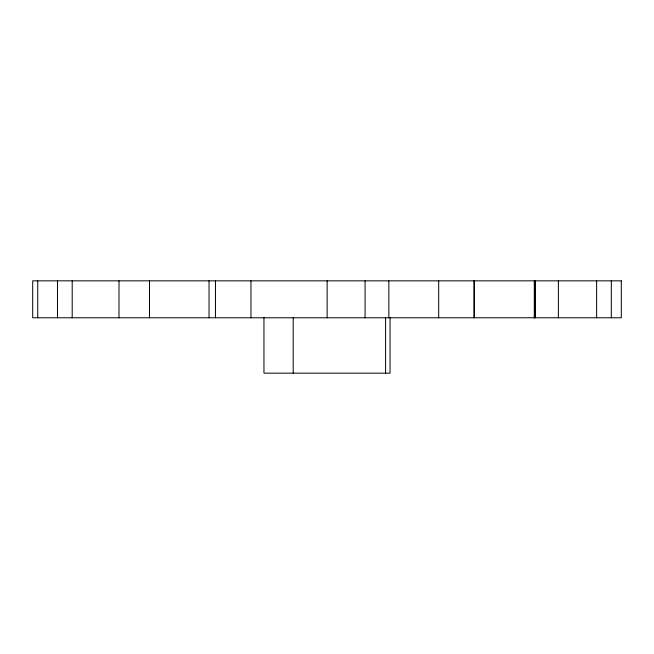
<?xml version="1.0" encoding="UTF-8"?>
<svg xmlns="http://www.w3.org/2000/svg" width="654" height="654" viewBox="0 0 654 654"><rect width="100%" height="100%" fill="white"/><g stroke="black" fill="none" stroke-linecap="round" stroke-linejoin="round"><path stroke-width="0.98" d="M611.31 280.836L611.31 317.77M596.628 280.836L596.628 317.77M558.377 280.836L558.377 317.77M535.201 280.836L535.201 317.77M534.849 280.836L534.849 317.77M534.661 280.836L534.661 317.77M534.293 280.836L534.293 317.77M474.273 280.836L474.273 317.77M474.085 280.836L474.085 317.77M438.695 280.836L438.695 317.77M390.046 317.77L390.046 373.164L263.954 373.164L263.954 317.77M388.852 280.836L388.852 317.77M385.582 317.77L385.582 373.164M365.079 280.836L365.079 317.77M327.139 280.836L327.139 317.77M293.196 317.77L293.196 373.164M250.964 280.836L250.964 317.77M215.468 280.836L215.468 317.77M209.035 280.836L209.035 317.77M149.488 280.836L149.488 317.77M118.995 280.836L118.995 317.77M72.202 280.836L72.202 317.77M57.478 280.836L57.478 317.77M37.736 280.836L37.736 317.77M621.3 280.836L32.7 280.836L32.7 317.77L621.3 317.77L621.3 280.836"/></g></svg>
